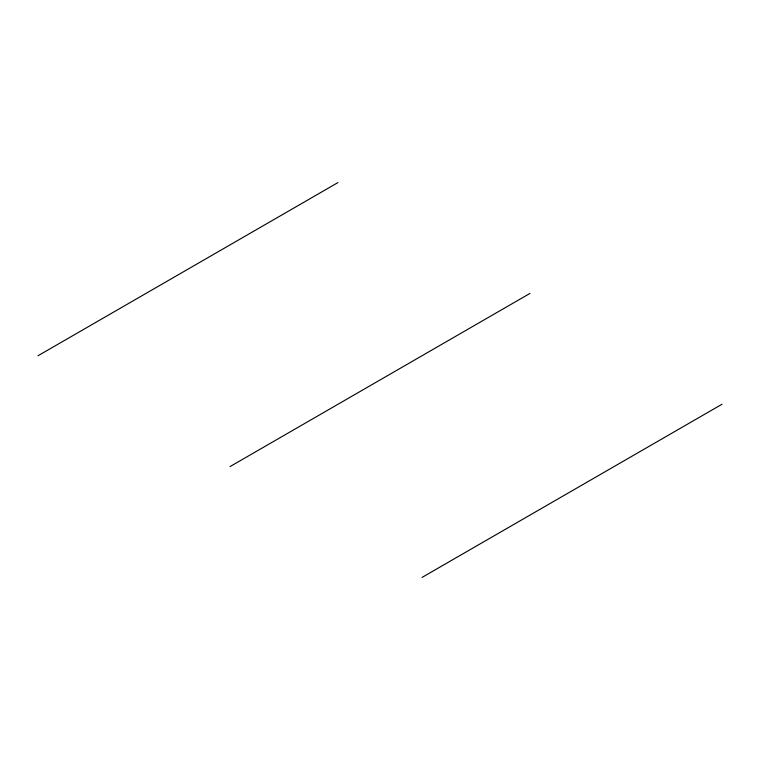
<?xml version="1.0" encoding="UTF-8"?>
<svg xmlns="http://www.w3.org/2000/svg" width="760" height="760" viewBox="0 0 760 760"><rect width="100%" height="100%" fill="white"/><g stroke="black" fill="none" stroke-linecap="round" stroke-linejoin="round"><path stroke-width="1.14" d="M38 355.756L338 182.552M230.005 466.602L529.995 293.398M421.999 577.448L722 404.244"/></g></svg>
